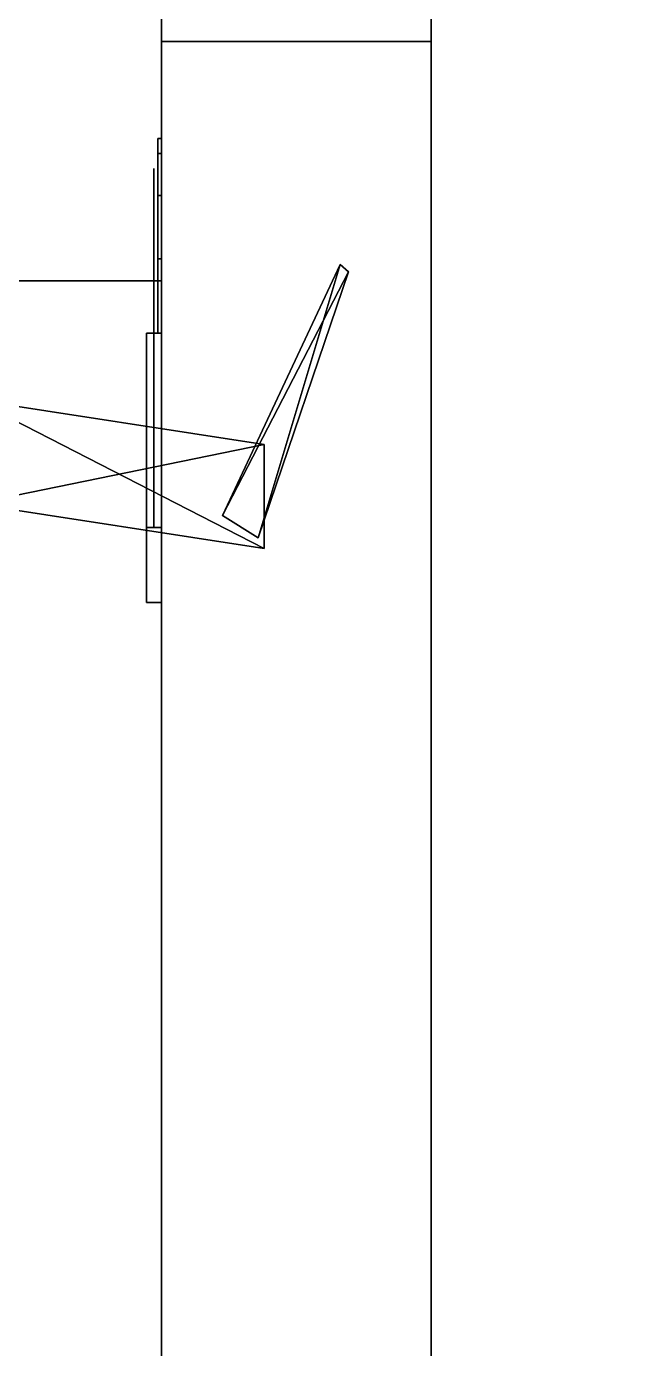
# Model space of a CAD drawing. Extents: x 0 to 2825, y -3457 to 0.
# Drawn here: x 721 to 762.1, y -1966.4 to -1878 of the extents above; entities that cross this region are included whole.
import ezdxf

# ---------------------------------------------------------------- set-up
doc = ezdxf.new("R2010")
doc.units = 0
for name, color, linetype in [('LAYER0', 7, 'CONTINUOUS'), ('LAYER1', 7, 'CONTINUOUS'), ('LAYER385', 253, 'CONTINUOUS'), ('LAYER389', 7, 'CONTINUOUS'), ('LAYER393', 7, 'CONTINUOUS'), ('LAYER546', 28, 'CONTINUOUS'), ('LAYER547', 253, 'CONTINUOUS'), ('LAYER548', 28, 'CONTINUOUS'), ('LAYER549', 253, 'CONTINUOUS'), ('LAYER550', 28, 'CONTINUOUS'), ('LAYER551', 253, 'CONTINUOUS'), ('LAYER552', 28, 'CONTINUOUS'), ('LAYER553', 253, 'CONTINUOUS'), ('LAYER554', 28, 'CONTINUOUS'), ('LAYER555', 253, 'CONTINUOUS'), ('LAYER556', 253, 'CONTINUOUS'), ('LAYER589', 253, 'CONTINUOUS'), ('LAYER695', 253, 'CONTINUOUS')]:
    doc.layers.add(name, color=color, linetype=linetype)

msp = doc.modelspace()

# ---------------------------------------------------------------- linework, layer by layer
at = {"layer": 'LAYER0', "invisible_edges": 1}
for points in [[(2825, 0), (0, -3457), (0, 0), (2825, 0)], [(2825, -3457, 5), (0, 0, 5), (0, -3457, 5), (2825, -3457, 5)], [(0, 0, 5), (2825, -3457, 5), (2825, 0, 5), (0, 0, 5)], [(0, -3457), (2825, 0), (2825, -3457), (0, -3457)]]:
    msp.add_3dface(points, dxfattribs=at)
at = {"layer": 'LAYER385', "invisible_edges": 1}
for points in [[(150, -1895, 5), (730, -1877, 5), (730, -1895, 5), (150, -1895, 5)], [(730, -1877, 5), (150, -1895, 5), (150, -1877, 5), (730, -1877, 5)], [(150, -1877, 2550), (730, -1895, 2550), (730, -1877, 2550), (150, -1877, 2550)], [(730, -1895, 2550), (150, -1877, 2550), (150, -1895, 2550), (730, -1895, 2550)], [(730, -1877, 5), (730, -1895, 2550), (730, -1895, 5), (730, -1877, 5)], [(730, -1895, 2550), (730, -1877, 5), (730, -1877, 2550), (730, -1895, 2550)], [(150, -1895, 5), (730, -1895, 2550), (150, -1895, 2550), (150, -1895, 5)], [(730, -1895, 2550), (150, -1895, 5), (730, -1895, 5), (730, -1895, 2550)]]:
    msp.add_3dface(points, dxfattribs=at)
at = {"layer": 'LAYER389', "invisible_edges": 1}
for points in [[(150, -2568, 2549), (730, -1895, 2549), (150, -1895, 2549), (150, -2568, 2549)], [(730, -1895, 2549), (150, -2568, 2549), (730, -2568, 2549), (730, -1895, 2549)], [(150, -1895, 2531), (730, -1895, 2549), (730, -1895, 2531), (150, -1895, 2531)], [(730, -1895, 2549), (150, -1895, 2531), (150, -1895, 2549), (730, -1895, 2549)], [(730, -2568, 2531), (150, -1895, 2531), (730, -1895, 2531), (730, -2568, 2531)], [(150, -1895, 2531), (730, -2568, 2531), (150, -2568, 2531), (150, -1895, 2531)], [(730, -2568, 2531), (730, -1895, 2549), (730, -2568, 2549), (730, -2568, 2531)], [(730, -1895, 2549), (730, -2568, 2531), (730, -1895, 2531), (730, -1895, 2549)]]:
    msp.add_3dface(points, dxfattribs=at)
at = {"layer": 'LAYER393', "invisible_edges": 1}
for points in [[(150, -1895, 85), (730, -2568, 85), (150, -2568, 85), (150, -1895, 85)], [(730, -2568, 85), (150, -1895, 85), (730, -1895, 85), (730, -2568, 85)], [(150, -1895, 85), (730, -1895, 103), (730, -1895, 85), (150, -1895, 85)], [(730, -1895, 103), (150, -1895, 85), (150, -1895, 103), (730, -1895, 103)], [(730, -1895, 103), (150, -2568, 103), (730, -2568, 103), (730, -1895, 103)], [(150, -2568, 103), (730, -1895, 103), (150, -1895, 103), (150, -2568, 103)], [(730, -1895, 103), (730, -2568, 85), (730, -1895, 85), (730, -1895, 103)], [(730, -2568, 85), (730, -1895, 103), (730, -2568, 103), (730, -2568, 85)]]:
    msp.add_3dface(points, dxfattribs=at)
at = {"layer": 'LAYER546'}
for points, invisible_edges in [([(729.75, -1886.49, 183.0251), (729.75, -1885.5, 188), (729.75, -1887.5, 188), (729.75, -1887.5, 182.5)], 10), ([(729.75, -1885.5, 188), (729.75, -1886.49, 192.9749), (729.75, -1887.5, 193.5), (729.75, -1887.5, 188)], 10), ([(729.75, -1889.308, 178.8076), (729.75, -1886.49, 183.0251), (729.75, -1887.5, 182.5), (729.75, -1891, 182.5)], 10), ([(729.75, -1886.49, 192.9749), (729.75, -1889.308, 197.1924), (729.75, -1891, 193.5), (729.75, -1887.5, 193.5)], 10), ([(729.5, -1887.5, 193.5), (729.5, -1887.5, 182.5), (729.5, -1894.5, 182.5), (729.5, -1894.291, 193.3167)], 4), ([(729.75, -1893.525, 175.9896), (729.75, -1889.308, 178.8076), (729.75, -1891, 182.5), (729.75, -1894.5, 182.5)], 10), ([(729.75, -1889.308, 197.1924), (729.75, -1893.525, 200.0104), (729.75, -1894.5, 193.5), (729.75, -1891, 193.5)], 10), ([(729.75, -1898.5, 175), (729.75, -1893.525, 175.9896), (729.75, -1894.5, 182.5), (729.75, -1898.5, 179)], 2), ([(729.75, -1893.525, 200.0104), (729.75, -1898.5, 201), (729.75, -1898.5, 197), (729.75, -1894.5, 193.5)], 8), ([(729.5, -1894.291, 193.3167), (729.5, -1894.5, 182.5), (729.5, -1898.5, 179), (729.5, -1898.5, 197)], 5), ([(729, -1916.5, 167), (729, -1911.5, 179), (729, -1898.5, 179), (729, -1898.5, 167)], 1), ([(729, -1916.5, 209), (729, -1911.5, 197), (729, -1898.5, 197), (729, -1898.5, 209)], 1), ([(729.5, -1898.5, 197), (729.5, -1898.5, 179), (729.5, -1911.5, 179), (729.5, -1911.5, 197)], 1), ([(729, -1916.5, 209), (729, -1916.5, 167), (729, -1911.5, 179), (729, -1911.5, 197)], 10)]:
    msp.add_3dface(points, dxfattribs=dict(at, invisible_edges=invisible_edges))
for points in [[(729, -1916.5, 167), (729, -1898.5, 167), (729, -1898.5, 167), (729, -1916.5, 167)], [(729, -1916.5, 209), (729, -1898.5, 209), (729, -1898.5, 209), (729, -1916.5, 209)], [(729, -1911.5, 179), (730, -1911.5, 179), (730, -1898.5, 179), (729, -1898.5, 179)], [(729, -1898.5, 179), (730, -1898.5, 179), (730, -1898.5, 167), (729, -1898.5, 167)], [(729, -1898.5, 167), (730, -1898.5, 167), (730, -1916.5, 167), (729, -1916.5, 167)], [(729, -1911.5, 197), (730, -1911.5, 197), (730, -1898.5, 197), (729, -1898.5, 197)], [(729, -1898.5, 197), (730, -1898.5, 197), (730, -1898.5, 209), (729, -1898.5, 209)], [(729, -1898.5, 209), (730, -1898.5, 209), (730, -1916.5, 209), (729, -1916.5, 209)], [(730, -1898.5, 179), (730, -1898.5, 167), (730, -1898.5, 179)], [(730, -1898.5, 197), (730, -1898.5, 209), (730, -1898.5, 197)], [(730, -1916.5, 167), (730, -1898.5, 167), (730, -1898.5, 209), (730, -1916.5, 209)], [(729, -1911.5, 179), (730, -1911.5, 179), (730, -1911.5, 197), (729, -1911.5, 197)], [(730, -1911.5, 179), (730, -1911.5, 197), (730, -1911.5, 179)], [(729, -1916.5, 209), (730, -1916.5, 209), (729, -1916.5, 209)], [(730, -1916.5, 167), (730, -1916.5, 209), (729, -1916.5, 209), (729, -1916.5, 167)]]:
    msp.add_3dface(points, dxfattribs=at)
at = {"layer": 'LAYER547'}
for points in [[(741.9226, -1893.918, 182.3477), (742.5, -1894.409, 182.3477), (734.0754, -1910.692, 182.3477), (741.9226, -1893.918, 182.3477)], [(734.0754, -1910.692, 193.652), (736.4556, -1912.182, 193.652), (741.9226, -1893.918, 193.652), (734.0754, -1910.692, 193.652)], [(734.0754, -1910.692, 182.3477), (742.5, -1894.409, 182.3477), (736.4556, -1912.182, 182.3477), (734.0754, -1910.692, 182.3477)], [(741.9226, -1893.918, 193.652), (736.4556, -1912.182, 193.652), (742.5, -1894.409, 193.652), (741.9226, -1893.918, 193.652)], [(742.5, -1894.409, 182.3477), (742.5, -1894.409, 193.652), (736.4556, -1912.182, 182.3477), (742.5, -1894.409, 182.3477)], [(736.4556, -1912.182, 182.3477), (742.5, -1894.409, 193.652), (736.4556, -1912.182, 193.652), (736.4556, -1912.182, 182.3477)], [(736.8654, -1905.942, 181.2174), (736.8654, -1912.906, 181.2174), (717.5, -1902.958, 181.2174), (736.8654, -1905.942, 181.2174)], [(717.5, -1902.958, 181.2174), (736.8654, -1912.906, 181.2174), (717.5, -1909.921, 181.2174), (717.5, -1902.958, 181.2174)], [(717.5, -1902.958, 194.7826), (717.5, -1909.921, 194.7826), (736.8654, -1905.942, 194.7826), (717.5, -1902.958, 194.7826)], [(736.8654, -1905.942, 194.7826), (717.5, -1909.921, 194.7826), (736.8654, -1912.906, 194.7826), (736.8654, -1905.942, 194.7826)], [(736.8654, -1912.906, 181.2174), (736.8654, -1912.906, 194.7826), (717.5, -1909.921, 181.2174), (736.8654, -1912.906, 181.2174)], [(717.5, -1909.921, 181.2174), (736.8654, -1912.906, 194.7826), (717.5, -1909.921, 194.7826), (717.5, -1909.921, 181.2174)]]:
    msp.add_3dface(points, dxfattribs=at)
at = {"layer": 'LAYER548'}
for points, invisible_edges in [([(729.75, -1886.49, 747.7751), (729.75, -1885.5, 752.75), (729.75, -1887.5, 752.75), (729.75, -1887.5, 747.25)], 10), ([(729.75, -1885.5, 752.75), (729.75, -1886.49, 757.7249), (729.75, -1887.5, 758.25), (729.75, -1887.5, 752.75)], 10), ([(729.75, -1889.308, 743.5576), (729.75, -1886.49, 747.7751), (729.75, -1887.5, 747.25), (729.75, -1891, 747.25)], 10), ([(729.75, -1886.49, 757.7249), (729.75, -1889.308, 761.9424), (729.75, -1891, 758.25), (729.75, -1887.5, 758.25)], 10), ([(729.5, -1887.5, 758.25), (729.5, -1887.5, 747.25), (729.5, -1894.5, 747.25), (729.5, -1894.291, 758.0667)], 4), ([(729.75, -1893.525, 740.7396), (729.75, -1889.308, 743.5576), (729.75, -1891, 747.25), (729.75, -1894.5, 747.25)], 10), ([(729.75, -1889.308, 761.9424), (729.75, -1893.525, 764.7604), (729.75, -1894.5, 758.25), (729.75, -1891, 758.25)], 10), ([(729.75, -1898.5, 739.75), (729.75, -1893.525, 740.7396), (729.75, -1894.5, 747.25), (729.75, -1898.5, 743.75)], 2), ([(729.75, -1893.525, 764.7604), (729.75, -1898.5, 765.75), (729.75, -1898.5, 761.75), (729.75, -1894.5, 758.25)], 8), ([(729.5, -1894.291, 758.0667), (729.5, -1894.5, 747.25), (729.5, -1898.5, 743.75), (729.5, -1898.5, 761.75)], 5), ([(729, -1916.5, 731.75), (729, -1911.5, 743.75), (729, -1898.5, 743.75), (729, -1898.5, 731.75)], 1), ([(729, -1916.5, 773.75), (729, -1911.5, 761.75), (729, -1898.5, 761.75), (729, -1898.5, 773.75)], 1), ([(729.5, -1898.5, 761.75), (729.5, -1898.5, 743.75), (729.5, -1911.5, 743.75), (729.5, -1911.5, 761.75)], 1), ([(729, -1916.5, 773.75), (729, -1916.5, 731.75), (729, -1911.5, 743.75), (729, -1911.5, 761.75)], 10)]:
    msp.add_3dface(points, dxfattribs=dict(at, invisible_edges=invisible_edges))
for points in [[(729, -1916.5, 731.75), (729, -1898.5, 731.75), (729, -1898.5, 731.75), (729, -1916.5, 731.75)], [(729, -1916.5, 773.75), (729, -1898.5, 773.75), (729, -1898.5, 773.75), (729, -1916.5, 773.75)], [(729, -1911.5, 743.75), (730, -1911.5, 743.75), (730, -1898.5, 743.75), (729, -1898.5, 743.75)], [(729, -1898.5, 743.75), (730, -1898.5, 743.75), (730, -1898.5, 731.75), (729, -1898.5, 731.75)], [(729, -1898.5, 731.75), (730, -1898.5, 731.75), (730, -1916.5, 731.75), (729, -1916.5, 731.75)], [(729, -1911.5, 761.75), (730, -1911.5, 761.75), (730, -1898.5, 761.75), (729, -1898.5, 761.75)], [(729, -1898.5, 761.75), (730, -1898.5, 761.75), (730, -1898.5, 773.75), (729, -1898.5, 773.75)], [(729, -1898.5, 773.75), (730, -1898.5, 773.75), (730, -1916.5, 773.75), (729, -1916.5, 773.75)], [(730, -1898.5, 743.75), (730, -1898.5, 731.75), (730, -1898.5, 743.75)], [(730, -1898.5, 761.75), (730, -1898.5, 773.75), (730, -1898.5, 761.75)], [(730, -1916.5, 731.75), (730, -1898.5, 731.75), (730, -1898.5, 773.75), (730, -1916.5, 773.75)], [(729, -1911.5, 743.75), (730, -1911.5, 743.75), (730, -1911.5, 761.75), (729, -1911.5, 761.75)], [(730, -1911.5, 743.75), (730, -1911.5, 761.75), (730, -1911.5, 743.75)], [(729, -1916.5, 773.75), (730, -1916.5, 773.75), (729, -1916.5, 773.75)], [(730, -1916.5, 731.75), (730, -1916.5, 773.75), (729, -1916.5, 773.75), (729, -1916.5, 731.75)]]:
    msp.add_3dface(points, dxfattribs=at)
at = {"layer": 'LAYER549'}
for points in [[(741.9226, -1893.918, 747.0977), (742.5, -1894.409, 747.0977), (734.0754, -1910.692, 747.0977), (741.9226, -1893.918, 747.0977)], [(734.0754, -1910.692, 758.402), (736.4556, -1912.182, 758.402), (741.9226, -1893.918, 758.402), (734.0754, -1910.692, 758.402)], [(734.0754, -1910.692, 747.0977), (742.5, -1894.409, 747.0977), (736.4556, -1912.182, 747.0977), (734.0754, -1910.692, 747.0977)], [(741.9226, -1893.918, 758.402), (736.4556, -1912.182, 758.402), (742.5, -1894.409, 758.402), (741.9226, -1893.918, 758.402)], [(742.5, -1894.409, 747.0977), (742.5, -1894.409, 758.402), (736.4556, -1912.182, 747.0977), (742.5, -1894.409, 747.0977)], [(736.4556, -1912.182, 747.0977), (742.5, -1894.409, 758.402), (736.4556, -1912.182, 758.402), (736.4556, -1912.182, 747.0977)], [(736.8654, -1905.942, 745.9674), (736.8654, -1912.906, 745.9674), (717.5, -1902.958, 745.9674), (736.8654, -1905.942, 745.9674)], [(717.5, -1902.958, 745.9674), (736.8654, -1912.906, 745.9674), (717.5, -1909.921, 745.9674), (717.5, -1902.958, 745.9674)], [(717.5, -1902.958, 759.5326), (717.5, -1909.921, 759.5326), (736.8654, -1905.942, 759.5326), (717.5, -1902.958, 759.5326)], [(736.8654, -1905.942, 759.5326), (717.5, -1909.921, 759.5326), (736.8654, -1912.906, 759.5326), (736.8654, -1905.942, 759.5326)], [(736.8654, -1912.906, 745.9674), (736.8654, -1912.906, 759.5326), (717.5, -1909.921, 745.9674), (736.8654, -1912.906, 745.9674)], [(717.5, -1909.921, 745.9674), (736.8654, -1912.906, 759.5326), (717.5, -1909.921, 759.5326), (717.5, -1909.921, 745.9674)]]:
    msp.add_3dface(points, dxfattribs=at)
at = {"layer": 'LAYER550'}
for points, invisible_edges in [([(729.75, -1886.49, 1312.525), (729.75, -1885.5, 1317.5), (729.75, -1887.5, 1317.5), (729.75, -1887.5, 1312)], 10), ([(729.75, -1885.5, 1317.5), (729.75, -1886.49, 1322.475), (729.75, -1887.5, 1323), (729.75, -1887.5, 1317.5)], 10), ([(729.75, -1889.308, 1308.308), (729.75, -1886.49, 1312.525), (729.75, -1887.5, 1312), (729.75, -1891, 1312)], 10), ([(729.75, -1886.49, 1322.475), (729.75, -1889.308, 1326.692), (729.75, -1891, 1323), (729.75, -1887.5, 1323)], 10), ([(729.5, -1887.5, 1323), (729.5, -1887.5, 1312), (729.5, -1894.5, 1312), (729.5, -1894.291, 1322.817)], 4), ([(729.75, -1893.525, 1305.49), (729.75, -1889.308, 1308.308), (729.75, -1891, 1312), (729.75, -1894.5, 1312)], 10), ([(729.75, -1889.308, 1326.692), (729.75, -1893.525, 1329.51), (729.75, -1894.5, 1323), (729.75, -1891, 1323)], 10), ([(729.75, -1898.5, 1304.5), (729.75, -1893.525, 1305.49), (729.75, -1894.5, 1312), (729.75, -1898.5, 1308.5)], 2), ([(729.75, -1893.525, 1329.51), (729.75, -1898.5, 1330.5), (729.75, -1898.5, 1326.5), (729.75, -1894.5, 1323)], 8), ([(729.5, -1894.291, 1322.817), (729.5, -1894.5, 1312), (729.5, -1898.5, 1308.5), (729.5, -1898.5, 1326.5)], 5), ([(729, -1916.5, 1296.5), (729, -1911.5, 1308.5), (729, -1898.5, 1308.5), (729, -1898.5, 1296.5)], 1), ([(729, -1916.5, 1338.5), (729, -1911.5, 1326.5), (729, -1898.5, 1326.5), (729, -1898.5, 1338.5)], 1), ([(729.5, -1898.5, 1326.5), (729.5, -1898.5, 1308.5), (729.5, -1911.5, 1308.5), (729.5, -1911.5, 1326.5)], 1), ([(729, -1916.5, 1338.5), (729, -1916.5, 1296.5), (729, -1911.5, 1308.5), (729, -1911.5, 1326.5)], 10)]:
    msp.add_3dface(points, dxfattribs=dict(at, invisible_edges=invisible_edges))
for points in [[(729, -1916.5, 1296.5), (729, -1898.5, 1296.5), (729, -1898.5, 1296.5), (729, -1916.5, 1296.5)], [(729, -1916.5, 1338.5), (729, -1898.5, 1338.5), (729, -1898.5, 1338.5), (729, -1916.5, 1338.5)], [(729, -1911.5, 1308.5), (730, -1911.5, 1308.5), (730, -1898.5, 1308.5), (729, -1898.5, 1308.5)], [(729, -1898.5, 1308.5), (730, -1898.5, 1308.5), (730, -1898.5, 1296.5), (729, -1898.5, 1296.5)], [(729, -1898.5, 1296.5), (730, -1898.5, 1296.5), (730, -1916.5, 1296.5), (729, -1916.5, 1296.5)], [(729, -1911.5, 1326.5), (730, -1911.5, 1326.5), (730, -1898.5, 1326.5), (729, -1898.5, 1326.5)], [(729, -1898.5, 1326.5), (730, -1898.5, 1326.5), (730, -1898.5, 1338.5), (729, -1898.5, 1338.5)], [(729, -1898.5, 1338.5), (730, -1898.5, 1338.5), (730, -1916.5, 1338.5), (729, -1916.5, 1338.5)], [(730, -1898.5, 1308.5), (730, -1898.5, 1296.5), (730, -1898.5, 1308.5)], [(730, -1898.5, 1326.5), (730, -1898.5, 1338.5), (730, -1898.5, 1326.5)], [(730, -1916.5, 1296.5), (730, -1898.5, 1296.5), (730, -1898.5, 1338.5), (730, -1916.5, 1338.5)], [(729, -1911.5, 1308.5), (730, -1911.5, 1308.5), (730, -1911.5, 1326.5), (729, -1911.5, 1326.5)], [(730, -1911.5, 1308.5), (730, -1911.5, 1326.5), (730, -1911.5, 1308.5)], [(729, -1916.5, 1338.5), (730, -1916.5, 1338.5), (729, -1916.5, 1338.5)], [(730, -1916.5, 1296.5), (730, -1916.5, 1338.5), (729, -1916.5, 1338.5), (729, -1916.5, 1296.5)]]:
    msp.add_3dface(points, dxfattribs=at)
at = {"layer": 'LAYER551'}
for points in [[(741.9226, -1893.918, 1311.848), (742.5, -1894.409, 1311.848), (734.0754, -1910.692, 1311.848), (741.9226, -1893.918, 1311.848)], [(734.0754, -1910.692, 1323.152), (736.4556, -1912.182, 1323.152), (741.9226, -1893.918, 1323.152), (734.0754, -1910.692, 1323.152)], [(734.0754, -1910.692, 1311.848), (742.5, -1894.409, 1311.848), (736.4556, -1912.182, 1311.848), (734.0754, -1910.692, 1311.848)], [(741.9226, -1893.918, 1323.152), (736.4556, -1912.182, 1323.152), (742.5, -1894.409, 1323.152), (741.9226, -1893.918, 1323.152)], [(742.5, -1894.409, 1311.848), (742.5, -1894.409, 1323.152), (736.4556, -1912.182, 1311.848), (742.5, -1894.409, 1311.848)], [(736.4556, -1912.182, 1311.848), (742.5, -1894.409, 1323.152), (736.4556, -1912.182, 1323.152), (736.4556, -1912.182, 1311.848)], [(736.8654, -1905.942, 1310.717), (736.8654, -1912.906, 1310.717), (717.5, -1902.958, 1310.717), (736.8654, -1905.942, 1310.717)], [(717.5, -1902.958, 1310.717), (736.8654, -1912.906, 1310.717), (717.5, -1909.921, 1310.717), (717.5, -1902.958, 1310.717)], [(717.5, -1902.958, 1324.283), (717.5, -1909.921, 1324.283), (736.8654, -1905.942, 1324.283), (717.5, -1902.958, 1324.283)], [(736.8654, -1905.942, 1324.283), (717.5, -1909.921, 1324.283), (736.8654, -1912.906, 1324.283), (736.8654, -1905.942, 1324.283)], [(736.8654, -1912.906, 1310.717), (736.8654, -1912.906, 1324.283), (717.5, -1909.921, 1310.717), (736.8654, -1912.906, 1310.717)], [(717.5, -1909.921, 1310.717), (736.8654, -1912.906, 1324.283), (717.5, -1909.921, 1324.283), (717.5, -1909.921, 1310.717)]]:
    msp.add_3dface(points, dxfattribs=at)
at = {"layer": 'LAYER552'}
for points, invisible_edges in [([(729.75, -1886.49, 1877.275), (729.75, -1885.5, 1882.25), (729.75, -1887.5, 1882.25), (729.75, -1887.5, 1876.75)], 10), ([(729.75, -1885.5, 1882.25), (729.75, -1886.49, 1887.225), (729.75, -1887.5, 1887.75), (729.75, -1887.5, 1882.25)], 10), ([(729.75, -1889.308, 1873.058), (729.75, -1886.49, 1877.275), (729.75, -1887.5, 1876.75), (729.75, -1891, 1876.75)], 10), ([(729.75, -1886.49, 1887.225), (729.75, -1889.308, 1891.442), (729.75, -1891, 1887.75), (729.75, -1887.5, 1887.75)], 10), ([(729.5, -1887.5, 1887.75), (729.5, -1887.5, 1876.75), (729.5, -1894.5, 1876.75), (729.5, -1894.291, 1887.567)], 4), ([(729.75, -1893.525, 1870.24), (729.75, -1889.308, 1873.058), (729.75, -1891, 1876.75), (729.75, -1894.5, 1876.75)], 10), ([(729.75, -1889.308, 1891.442), (729.75, -1893.525, 1894.26), (729.75, -1894.5, 1887.75), (729.75, -1891, 1887.75)], 10), ([(729.75, -1898.5, 1869.25), (729.75, -1893.525, 1870.24), (729.75, -1894.5, 1876.75), (729.75, -1898.5, 1873.25)], 2), ([(729.75, -1893.525, 1894.26), (729.75, -1898.5, 1895.25), (729.75, -1898.5, 1891.25), (729.75, -1894.5, 1887.75)], 8), ([(729.5, -1894.291, 1887.567), (729.5, -1894.5, 1876.75), (729.5, -1898.5, 1873.25), (729.5, -1898.5, 1891.25)], 5), ([(729, -1916.5, 1861.25), (729, -1911.5, 1873.25), (729, -1898.5, 1873.25), (729, -1898.5, 1861.25)], 1), ([(729, -1916.5, 1903.25), (729, -1911.5, 1891.25), (729, -1898.5, 1891.25), (729, -1898.5, 1903.25)], 1), ([(729.5, -1898.5, 1891.25), (729.5, -1898.5, 1873.25), (729.5, -1911.5, 1873.25), (729.5, -1911.5, 1891.25)], 1), ([(729, -1916.5, 1903.25), (729, -1916.5, 1861.25), (729, -1911.5, 1873.25), (729, -1911.5, 1891.25)], 10)]:
    msp.add_3dface(points, dxfattribs=dict(at, invisible_edges=invisible_edges))
for points in [[(729, -1916.5, 1861.25), (729, -1898.5, 1861.25), (729, -1898.5, 1861.25), (729, -1916.5, 1861.25)], [(729, -1916.5, 1903.25), (729, -1898.5, 1903.25), (729, -1898.5, 1903.25), (729, -1916.5, 1903.25)], [(729, -1911.5, 1873.25), (730, -1911.5, 1873.25), (730, -1898.5, 1873.25), (729, -1898.5, 1873.25)], [(729, -1898.5, 1873.25), (730, -1898.5, 1873.25), (730, -1898.5, 1861.25), (729, -1898.5, 1861.25)], [(729, -1898.5, 1861.25), (730, -1898.5, 1861.25), (730, -1916.5, 1861.25), (729, -1916.5, 1861.25)], [(729, -1911.5, 1891.25), (730, -1911.5, 1891.25), (730, -1898.5, 1891.25), (729, -1898.5, 1891.25)], [(729, -1898.5, 1891.25), (730, -1898.5, 1891.25), (730, -1898.5, 1903.25), (729, -1898.5, 1903.25)], [(729, -1898.5, 1903.25), (730, -1898.5, 1903.25), (730, -1916.5, 1903.25), (729, -1916.5, 1903.25)], [(730, -1898.5, 1873.25), (730, -1898.5, 1861.25), (730, -1898.5, 1873.25)], [(730, -1898.5, 1891.25), (730, -1898.5, 1903.25), (730, -1898.5, 1891.25)], [(730, -1916.5, 1861.25), (730, -1898.5, 1861.25), (730, -1898.5, 1903.25), (730, -1916.5, 1903.25)], [(729, -1911.5, 1873.25), (730, -1911.5, 1873.25), (730, -1911.5, 1891.25), (729, -1911.5, 1891.25)], [(730, -1911.5, 1873.25), (730, -1911.5, 1891.25), (730, -1911.5, 1873.25)], [(729, -1916.5, 1903.25), (730, -1916.5, 1903.25), (729, -1916.5, 1903.25)], [(730, -1916.5, 1861.25), (730, -1916.5, 1903.25), (729, -1916.5, 1903.25), (729, -1916.5, 1861.25)]]:
    msp.add_3dface(points, dxfattribs=at)
at = {"layer": 'LAYER553'}
for points in [[(741.9226, -1893.918, 1876.598), (742.5, -1894.409, 1876.598), (734.0754, -1910.692, 1876.598), (741.9226, -1893.918, 1876.598)], [(734.0754, -1910.692, 1887.902), (736.4556, -1912.182, 1887.902), (741.9226, -1893.918, 1887.902), (734.0754, -1910.692, 1887.902)], [(734.0754, -1910.692, 1876.598), (742.5, -1894.409, 1876.598), (736.4556, -1912.182, 1876.598), (734.0754, -1910.692, 1876.598)], [(741.9226, -1893.918, 1887.902), (736.4556, -1912.182, 1887.902), (742.5, -1894.409, 1887.902), (741.9226, -1893.918, 1887.902)], [(742.5, -1894.409, 1876.598), (742.5, -1894.409, 1887.902), (736.4556, -1912.182, 1876.598), (742.5, -1894.409, 1876.598)], [(736.4556, -1912.182, 1876.598), (742.5, -1894.409, 1887.902), (736.4556, -1912.182, 1887.902), (736.4556, -1912.182, 1876.598)], [(736.8654, -1905.942, 1875.467), (736.8654, -1912.906, 1875.467), (717.5, -1902.958, 1875.467), (736.8654, -1905.942, 1875.467)], [(717.5, -1902.958, 1875.467), (736.8654, -1912.906, 1875.467), (717.5, -1909.921, 1875.467), (717.5, -1902.958, 1875.467)], [(717.5, -1902.958, 1889.033), (717.5, -1909.921, 1889.033), (736.8654, -1905.942, 1889.033), (717.5, -1902.958, 1889.033)], [(736.8654, -1905.942, 1889.033), (717.5, -1909.921, 1889.033), (736.8654, -1912.906, 1889.033), (736.8654, -1905.942, 1889.033)], [(736.8654, -1912.906, 1875.467), (736.8654, -1912.906, 1889.033), (717.5, -1909.921, 1875.467), (736.8654, -1912.906, 1875.467)], [(717.5, -1909.921, 1875.467), (736.8654, -1912.906, 1889.033), (717.5, -1909.921, 1889.033), (717.5, -1909.921, 1875.467)]]:
    msp.add_3dface(points, dxfattribs=at)
at = {"layer": 'LAYER554'}
for points, invisible_edges in [([(729.75, -1886.49, 2442.025), (729.75, -1885.5, 2447), (729.75, -1887.5, 2447), (729.75, -1887.5, 2441.5)], 10), ([(729.75, -1885.5, 2447), (729.75, -1886.49, 2451.975), (729.75, -1887.5, 2452.5), (729.75, -1887.5, 2447)], 10), ([(729.75, -1889.308, 2437.808), (729.75, -1886.49, 2442.025), (729.75, -1887.5, 2441.5), (729.75, -1891, 2441.5)], 10), ([(729.75, -1886.49, 2451.975), (729.75, -1889.308, 2456.192), (729.75, -1891, 2452.5), (729.75, -1887.5, 2452.5)], 10), ([(729.5, -1887.5, 2452.5), (729.5, -1887.5, 2441.5), (729.5, -1894.5, 2441.5), (729.5, -1894.291, 2452.317)], 4), ([(729.75, -1893.525, 2434.99), (729.75, -1889.308, 2437.808), (729.75, -1891, 2441.5), (729.75, -1894.5, 2441.5)], 10), ([(729.75, -1889.308, 2456.192), (729.75, -1893.525, 2459.01), (729.75, -1894.5, 2452.5), (729.75, -1891, 2452.5)], 10), ([(729.75, -1898.5, 2434), (729.75, -1893.525, 2434.99), (729.75, -1894.5, 2441.5), (729.75, -1898.5, 2438)], 2), ([(729.75, -1893.525, 2459.01), (729.75, -1898.5, 2460), (729.75, -1898.5, 2456), (729.75, -1894.5, 2452.5)], 8), ([(729.5, -1894.291, 2452.317), (729.5, -1894.5, 2441.5), (729.5, -1898.5, 2438), (729.5, -1898.5, 2456)], 5), ([(729, -1916.5, 2426), (729, -1911.5, 2438), (729, -1898.5, 2438), (729, -1898.5, 2426)], 1), ([(729, -1916.5, 2468), (729, -1911.5, 2456), (729, -1898.5, 2456), (729, -1898.5, 2468)], 1), ([(729.5, -1898.5, 2456), (729.5, -1898.5, 2438), (729.5, -1911.5, 2438), (729.5, -1911.5, 2456)], 1), ([(729, -1916.5, 2468), (729, -1916.5, 2426), (729, -1911.5, 2438), (729, -1911.5, 2456)], 10)]:
    msp.add_3dface(points, dxfattribs=dict(at, invisible_edges=invisible_edges))
for points in [[(729, -1916.5, 2426), (729, -1898.5, 2426), (729, -1898.5, 2426), (729, -1916.5, 2426)], [(729, -1916.5, 2468), (729, -1898.5, 2468), (729, -1898.5, 2468), (729, -1916.5, 2468)], [(729, -1911.5, 2438), (730, -1911.5, 2438), (730, -1898.5, 2438), (729, -1898.5, 2438)], [(729, -1898.5, 2438), (730, -1898.5, 2438), (730, -1898.5, 2426), (729, -1898.5, 2426)], [(729, -1898.5, 2426), (730, -1898.5, 2426), (730, -1916.5, 2426), (729, -1916.5, 2426)], [(729, -1911.5, 2456), (730, -1911.5, 2456), (730, -1898.5, 2456), (729, -1898.5, 2456)], [(729, -1898.5, 2456), (730, -1898.5, 2456), (730, -1898.5, 2468), (729, -1898.5, 2468)], [(729, -1898.5, 2468), (730, -1898.5, 2468), (730, -1916.5, 2468), (729, -1916.5, 2468)], [(730, -1898.5, 2438), (730, -1898.5, 2426), (730, -1898.5, 2438)], [(730, -1898.5, 2456), (730, -1898.5, 2468), (730, -1898.5, 2456)], [(730, -1916.5, 2426), (730, -1898.5, 2426), (730, -1898.5, 2468), (730, -1916.5, 2468)], [(729, -1911.5, 2438), (730, -1911.5, 2438), (730, -1911.5, 2456), (729, -1911.5, 2456)], [(730, -1911.5, 2438), (730, -1911.5, 2456), (730, -1911.5, 2438)], [(729, -1916.5, 2468), (730, -1916.5, 2468), (729, -1916.5, 2468)], [(730, -1916.5, 2426), (730, -1916.5, 2468), (729, -1916.5, 2468), (729, -1916.5, 2426)]]:
    msp.add_3dface(points, dxfattribs=at)
at = {"layer": 'LAYER555'}
for points in [[(741.9226, -1893.918, 2441.348), (742.5, -1894.409, 2441.348), (734.0754, -1910.692, 2441.348), (741.9226, -1893.918, 2441.348)], [(734.0754, -1910.692, 2452.652), (736.4556, -1912.182, 2452.652), (741.9226, -1893.918, 2452.652), (734.0754, -1910.692, 2452.652)], [(734.0754, -1910.692, 2441.348), (742.5, -1894.409, 2441.348), (736.4556, -1912.182, 2441.348), (734.0754, -1910.692, 2441.348)], [(741.9226, -1893.918, 2452.652), (736.4556, -1912.182, 2452.652), (742.5, -1894.409, 2452.652), (741.9226, -1893.918, 2452.652)], [(742.5, -1894.409, 2441.348), (742.5, -1894.409, 2452.652), (736.4556, -1912.182, 2441.348), (742.5, -1894.409, 2441.348)], [(736.4556, -1912.182, 2441.348), (742.5, -1894.409, 2452.652), (736.4556, -1912.182, 2452.652), (736.4556, -1912.182, 2441.348)], [(736.8654, -1905.942, 2440.217), (736.8654, -1912.906, 2440.217), (717.5, -1902.958, 2440.217), (736.8654, -1905.942, 2440.217)], [(717.5, -1902.958, 2440.217), (736.8654, -1912.906, 2440.217), (717.5, -1909.921, 2440.217), (717.5, -1902.958, 2440.217)], [(717.5, -1902.958, 2453.783), (717.5, -1909.921, 2453.783), (736.8654, -1905.942, 2453.783), (717.5, -1902.958, 2453.783)], [(736.8654, -1905.942, 2453.783), (717.5, -1909.921, 2453.783), (736.8654, -1912.906, 2453.783), (736.8654, -1905.942, 2453.783)], [(736.8654, -1912.906, 2440.217), (736.8654, -1912.906, 2453.783), (717.5, -1909.921, 2440.217), (736.8654, -1912.906, 2440.217)], [(717.5, -1909.921, 2440.217), (736.8654, -1912.906, 2453.783), (717.5, -1909.921, 2453.783), (717.5, -1909.921, 2440.217)]]:
    msp.add_3dface(points, dxfattribs=at)
at = {"layer": 'LAYER556', "invisible_edges": 1}
for points in [[(730, -2230, 2547), (730, -1879, 88), (730, -2230, 88), (730, -2230, 2547)], [(730, -1879, 88), (730, -2230, 2547), (730, -1879, 2547), (730, -1879, 88)], [(748, -2230, 88), (730, -1879, 88), (748, -1879, 88), (748, -2230, 88)], [(730, -1879, 88), (748, -2230, 88), (730, -2230, 88), (730, -1879, 88)], [(748, -1879, 2547), (730, -1879, 88), (730, -1879, 2547), (748, -1879, 2547)], [(730, -1879, 88), (748, -1879, 2547), (748, -1879, 88), (730, -1879, 88)], [(730, -2230, 2547), (748, -1879, 2547), (730, -1879, 2547), (730, -2230, 2547)], [(748, -1879, 2547), (730, -2230, 2547), (748, -2230, 2547), (748, -1879, 2547)], [(748, -1879, 2547), (748, -2230, 88), (748, -1879, 88), (748, -1879, 2547)], [(748, -2230, 88), (748, -1879, 2547), (748, -2230, 2547), (748, -2230, 88)]]:
    msp.add_3dface(points, dxfattribs=at)
at = {"layer": 'LAYER589', "invisible_edges": 1}
for points in [[(730, -1877, 85), (730, -3317, 5), (730, -3317, 85), (730, -1877, 85)], [(730, -3317, 5), (730, -1877, 85), (730, -1877, 5), (730, -3317, 5)], [(748, -1877, 5), (730, -3317, 5), (730, -1877, 5), (748, -1877, 5)], [(730, -3317, 5), (748, -1877, 5), (748, -3317, 5), (730, -3317, 5)], [(748, -3317, 85), (730, -1877, 85), (730, -3317, 85), (748, -3317, 85)], [(730, -1877, 85), (748, -3317, 85), (748, -1877, 85), (730, -1877, 85)], [(748, -1877, 5), (748, -3317, 85), (748, -3317, 5), (748, -1877, 5)], [(748, -3317, 85), (748, -1877, 5), (748, -1877, 85), (748, -3317, 85)]]:
    msp.add_3dface(points, dxfattribs=at)
at = {"layer": 'LAYER695', "invisible_edges": 1}
for points in [[(730, -1877, 75), (748, -3307, 75), (748, -1877, 75), (730, -1877, 75)], [(748, -3307, 75), (730, -1877, 75), (730, -3307, 75), (748, -3307, 75)], [(730, -3307, 5), (748, -1877, 5), (748, -3307, 5), (730, -3307, 5)], [(748, -1877, 5), (730, -3307, 5), (730, -1877, 5), (748, -1877, 5)], [(730, -1877, 75), (730, -3307, 5), (730, -3307, 75), (730, -1877, 75)], [(730, -3307, 5), (730, -1877, 75), (730, -1877, 5), (730, -3307, 5)], [(748, -1877, 5), (748, -3307, 75), (748, -3307, 5), (748, -1877, 5)], [(748, -3307, 75), (748, -1877, 5), (748, -1877, 75), (748, -3307, 75)]]:
    msp.add_3dface(points, dxfattribs=at)

# ---------------------------------------------------------------- meshes
at = {"layer": 'LAYER1'}
mesh = msp.add_polymesh((5, 2), dxfattribs=at)
for k, corner in enumerate([(2675, -150, 2599), (150, -150, 2599), (2675, -3307, 2599), (2675, -150, 2599), (150, -3307, 2599), (2675, -3307, 2599), (150, -150, 2599), (150, -3307, 2599), (0, 0, 2599), (0, -3457, 2599)]):
    mesh.set_mesh_vertex(divmod(k, 2), corner)
at = {"layer": 'LAYER546'}
mesh = msp.add_polymesh((2, 9), dxfattribs=at)
for k, corner in enumerate([(729.75, -1898.5, 175), (729.75, -1893.525, 175.9896), (729.75, -1889.308, 178.8076), (729.75, -1886.49, 183.0251), (729.75, -1885.5, 188), (729.75, -1886.49, 192.9749), (729.75, -1889.308, 197.1924), (729.75, -1893.525, 200.0104), (729.75, -1898.5, 201), (730, -1898.5, 175), (730, -1893.525, 175.9896), (730, -1889.308, 178.8076), (730, -1886.49, 183.0251), (730, -1885.5, 188), (730, -1886.49, 192.9749), (730, -1889.308, 197.1924), (730, -1893.525, 200.0104), (730, -1898.5, 201)]):
    mesh.set_mesh_vertex(divmod(k, 9), corner)
at = {"layer": 'LAYER548'}
mesh = msp.add_polymesh((2, 9), dxfattribs=at)
for k, corner in enumerate([(729.75, -1898.5, 739.75), (729.75, -1893.525, 740.7396), (729.75, -1889.308, 743.5576), (729.75, -1886.49, 747.7751), (729.75, -1885.5, 752.75), (729.75, -1886.49, 757.7249), (729.75, -1889.308, 761.9424), (729.75, -1893.525, 764.7604), (729.75, -1898.5, 765.75), (730, -1898.5, 739.75), (730, -1893.525, 740.7396), (730, -1889.308, 743.5576), (730, -1886.49, 747.7751), (730, -1885.5, 752.75), (730, -1886.49, 757.7249), (730, -1889.308, 761.9424), (730, -1893.525, 764.7604), (730, -1898.5, 765.75)]):
    mesh.set_mesh_vertex(divmod(k, 9), corner)
at = {"layer": 'LAYER550'}
mesh = msp.add_polymesh((2, 9), dxfattribs=at)
for k, corner in enumerate([(729.75, -1898.5, 1304.5), (729.75, -1893.525, 1305.49), (729.75, -1889.308, 1308.308), (729.75, -1886.49, 1312.525), (729.75, -1885.5, 1317.5), (729.75, -1886.49, 1322.475), (729.75, -1889.308, 1326.692), (729.75, -1893.525, 1329.51), (729.75, -1898.5, 1330.5), (730, -1898.5, 1304.5), (730, -1893.525, 1305.49), (730, -1889.308, 1308.308), (730, -1886.49, 1312.525), (730, -1885.5, 1317.5), (730, -1886.49, 1322.475), (730, -1889.308, 1326.692), (730, -1893.525, 1329.51), (730, -1898.5, 1330.5)]):
    mesh.set_mesh_vertex(divmod(k, 9), corner)
at = {"layer": 'LAYER552'}
mesh = msp.add_polymesh((2, 9), dxfattribs=at)
for k, corner in enumerate([(729.75, -1898.5, 1869.25), (729.75, -1893.525, 1870.24), (729.75, -1889.308, 1873.058), (729.75, -1886.49, 1877.275), (729.75, -1885.5, 1882.25), (729.75, -1886.49, 1887.225), (729.75, -1889.308, 1891.442), (729.75, -1893.525, 1894.26), (729.75, -1898.5, 1895.25), (730, -1898.5, 1869.25), (730, -1893.525, 1870.24), (730, -1889.308, 1873.058), (730, -1886.49, 1877.275), (730, -1885.5, 1882.25), (730, -1886.49, 1887.225), (730, -1889.308, 1891.442), (730, -1893.525, 1894.26), (730, -1898.5, 1895.25)]):
    mesh.set_mesh_vertex(divmod(k, 9), corner)
at = {"layer": 'LAYER554'}
mesh = msp.add_polymesh((2, 9), dxfattribs=at)
for k, corner in enumerate([(729.75, -1898.5, 2434), (729.75, -1893.525, 2434.99), (729.75, -1889.308, 2437.808), (729.75, -1886.49, 2442.025), (729.75, -1885.5, 2447), (729.75, -1886.49, 2451.975), (729.75, -1889.308, 2456.192), (729.75, -1893.525, 2459.01), (729.75, -1898.5, 2460), (730, -1898.5, 2434), (730, -1893.525, 2434.99), (730, -1889.308, 2437.808), (730, -1886.49, 2442.025), (730, -1885.5, 2447), (730, -1886.49, 2451.975), (730, -1889.308, 2456.192), (730, -1893.525, 2459.01), (730, -1898.5, 2460)]):
    mesh.set_mesh_vertex(divmod(k, 9), corner)

doc.saveas('drawing.dxf')
